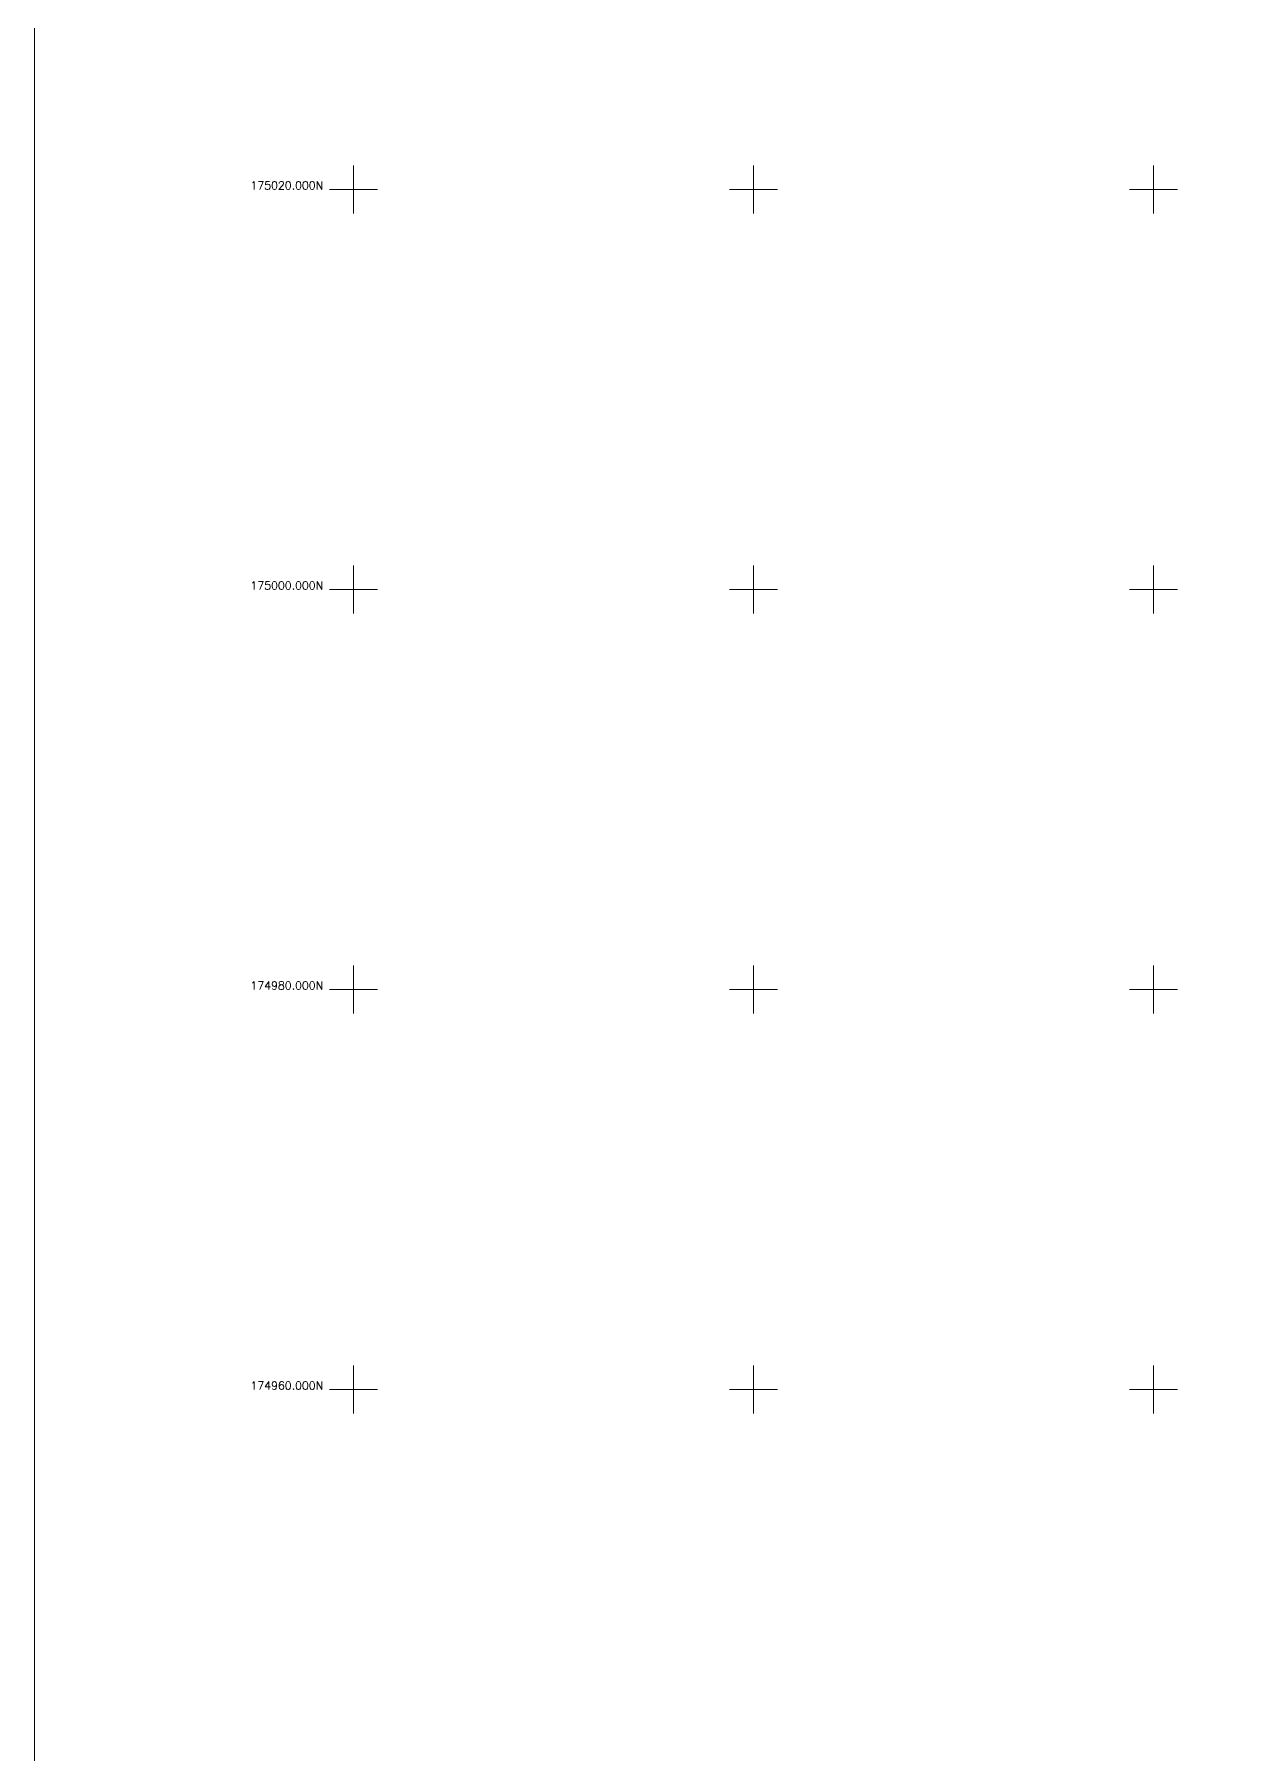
# Model space of a CAD drawing. Extents: x 521064 to 521635, y 174590 to 175241.
# Drawn here: x 521064 to 521124.8, y 174941.7 to 175027.8 of the extents above; entities that cross this region are included whole.
import ezdxf

# ---------------------------------------------------------------- set-up
doc = ezdxf.new("R2010")
doc.units = 0
for name, color, linetype, lineweight in [('I031G_SURVEY-GRID', 7, 'CONTINUOUS', 18), ('I031T_SURVEY-GRID-TXT', 7, 'CONTINUOUS', 13), ('I901G_TITLE-SHEET', 7, 'CONTINUOUS', 18)]:
    doc.layers.add(name, color=color, linetype=linetype, lineweight=lineweight)
doc.styles.add('MONOTXT', font='simplex.shx')

msp = doc.modelspace()

# ---------------------------------------------------------------- linework, layer by layer
at = {"layer": 'I031G_SURVEY-GRID'}
for p, q in [((521080, 175021.2), (521080, 175018.8)), ((521100, 175021.2), (521100, 175018.8)), ((521120, 175021.2), (521120, 175018.8)), ((521078.8, 175020), (521081.2, 175020)), ((521098.8, 175020), (521101.2, 175020)), ((521118.8, 175020), (521121.2, 175020)), ((521080, 175001.2), (521080, 174998.8)), ((521100, 175001.2), (521100, 174998.8)), ((521120, 175001.2), (521120, 174998.8)), ((521078.8, 175000), (521081.2, 175000)), ((521098.8, 175000), (521101.2, 175000)), ((521118.8, 175000), (521121.2, 175000)), ((521080, 174981.2), (521080, 174978.8)), ((521100, 174981.2), (521100, 174978.8)), ((521120, 174981.2), (521120, 174978.8)), ((521078.8, 174980), (521081.2, 174980)), ((521098.8, 174980), (521101.2, 174980)), ((521118.8, 174980), (521121.2, 174980)), ((521080, 174961.2), (521080, 174958.8)), ((521100, 174961.2), (521100, 174958.8)), ((521120, 174961.2), (521120, 174958.8)), ((521078.8, 174960), (521081.2, 174960)), ((521098.8, 174960), (521101.2, 174960)), ((521118.8, 174960), (521121.2, 174960))]:
    msp.add_line(p, q, dxfattribs=at)
at = {"layer": 'I901G_TITLE-SHEET'}
msp.add_lwpolyline([(521272.644, 174908.628), (521064.044, 174908.628), (521064.044, 175072.828), (521272.644, 175072.828)], close=True, dxfattribs=at)

# ---------------------------------------------------------------- texts
at = {"layer": 'I031T_SURVEY-GRID-TXT', "style": 'MONOTXT'}
for s, p in [('175020.000N', (521074.848, 175020)), ('175000.000N', (521074.848, 175000)), ('174980.000N', (521074.848, 174980)), ('174960.000N', (521074.848, 174960))]:
    msp.add_text(s, height=0.4, dxfattribs=at).set_placement(p)

doc.saveas('drawing.dxf')
